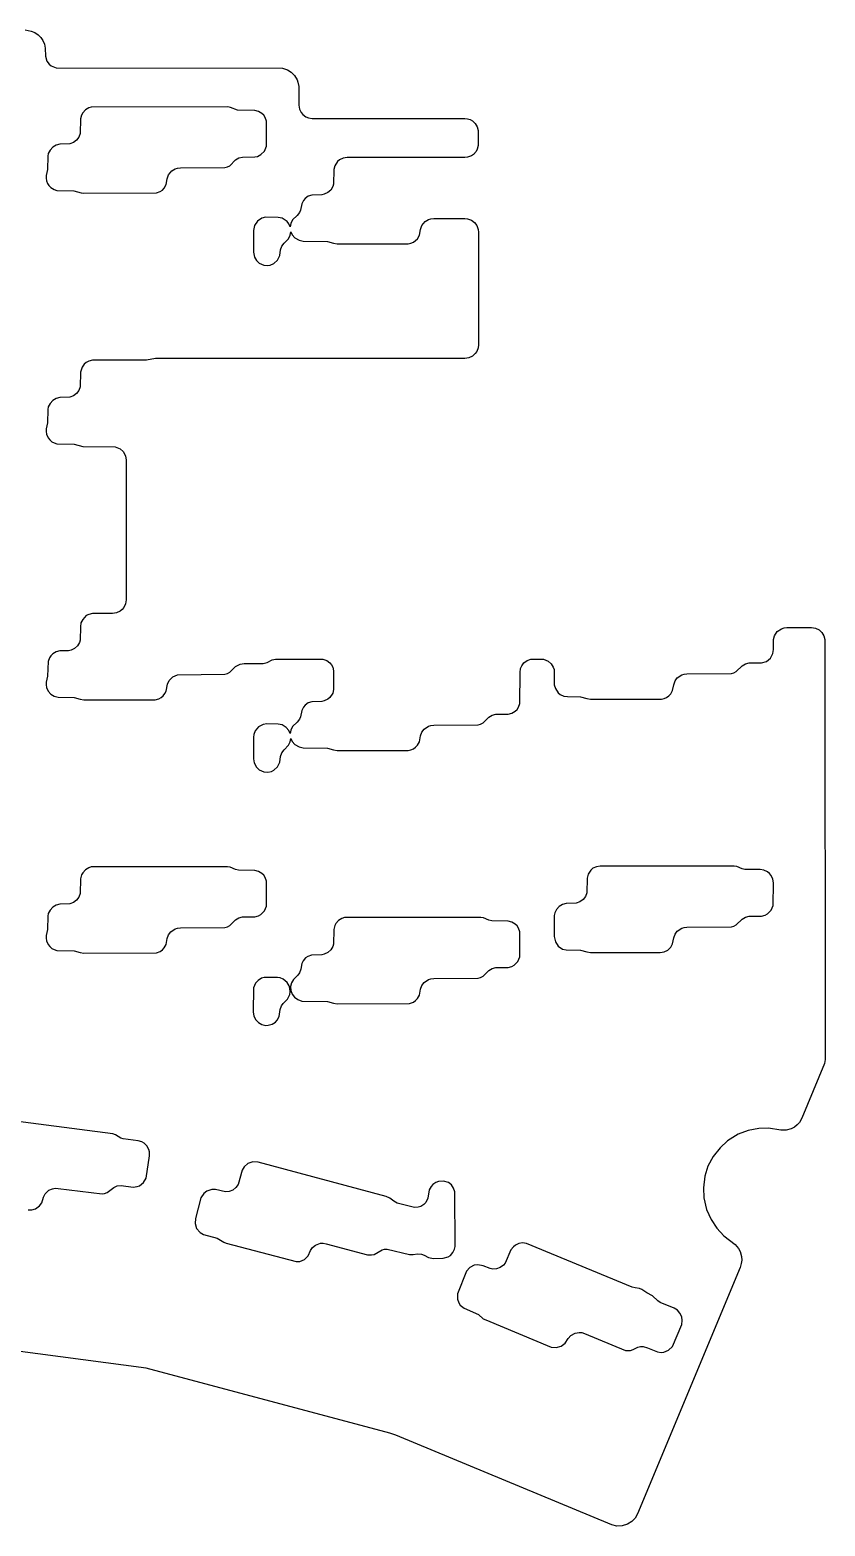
# Model space of a CAD drawing. Header units: millimetres. Extents: x 56 to 192, y -131 to -19.
# Drawn here: x 131.8 to 191.6, y -131.1 to -18.6 of the extents above; entities that cross this region are included whole.
import ezdxf

# ---------------------------------------------------------------- set-up
doc = ezdxf.new("R2010")
doc.units = ezdxf.units.MM

msp = doc.modelspace()

# ---------------------------------------------------------------- linework, layer by layer
for p, q in [((131.41, -18.55), (131.87, -18.64)), ((131.87, -18.64), (132.14, -18.75)), ((132.14, -18.75), (132.38, -18.91)), ((132.38, -18.91), (132.59, -19.11)), ((132.59, -19.11), (132.75, -19.35)), ((132.75, -19.35), (132.86, -19.62)), ((132.86, -19.62), (132.92, -19.93)), ((132.92, -19.93), (132.93, -20.53)), ((132.93, -20.53), (133.04, -20.9)), ((133.04, -20.9), (133.22, -21.13)), ((133.22, -21.13), (133.37, -21.26)), ((133.37, -21.26), (133.73, -21.41)), ((133.73, -21.41), (150.77, -21.44)), ((150.77, -21.44), (151.14, -21.56)), ((151.14, -21.56), (151.42, -21.73)), ((151.42, -21.73), (151.66, -21.97)), ((151.66, -21.97), (151.86, -22.31)), ((151.86, -22.31), (151.93, -22.48)), ((151.93, -22.48), (151.99, -22.81)), ((151.99, -22.81), (152, -24.22)), ((135.94, -24.56), (135.74, -24.78)), ((136.19, -24.41), (135.94, -24.56)), ((136.37, -24.35), (136.19, -24.41)), ((146.65, -24.34), (136.37, -24.35)), ((146.85, -24.38), (146.65, -24.34)), ((147.37, -24.58), (146.85, -24.38)), ((148.69, -24.61), (147.37, -24.58)), ((148.97, -24.68), (148.69, -24.61)), ((149.22, -24.83), (148.97, -24.68)), ((152, -24.22), (152.04, -24.51)), ((152.04, -24.51), (152.16, -24.77)), ((135.57, -25.23), (135.55, -26.34)), ((135.65, -24.95), (135.57, -25.23)), ((135.74, -24.78), (135.65, -24.95)), ((149.36, -24.97), (149.22, -24.83)), ((149.47, -25.13), (149.36, -24.97)), ((149.57, -25.41), (149.47, -25.13)), ((149.57, -27.3), (149.57, -25.41)), ((152.16, -24.77), (152.29, -24.92)), ((152.29, -24.92), (152.52, -25.1)), ((152.52, -25.1), (152.71, -25.17)), ((152.71, -25.17), (153, -25.22)), ((153, -25.22), (164.48, -25.22)), ((164.48, -25.22), (164.69, -25.24)), ((164.69, -25.24), (164.88, -25.29)), ((164.88, -25.29), (165.05, -25.39)), ((165.05, -25.39), (165.27, -25.58)), ((165.27, -25.58), (165.42, -25.84)), ((165.42, -25.84), (165.49, -26.12)), ((135.28, -26.85), (135.04, -27.02)), ((135.45, -26.61), (135.28, -26.85)), ((135.55, -26.34), (135.45, -26.61)), ((165.49, -26.12), (165.49, -27.24)), ((133.11, -28.04), (133.1, -29.06)), ((133.15, -27.85), (133.11, -28.04)), ((133.28, -27.59), (133.15, -27.85)), ((133.48, -27.37), (133.28, -27.59)), ((133.73, -27.22), (133.48, -27.37)), ((134.01, -27.15), (133.73, -27.22)), ((134.76, -27.12), (134.01, -27.15)), ((135.04, -27.02), (134.76, -27.12)), ((147.48, -28.17), (147.76, -28.11)), ((147.76, -28.11), (148.69, -28.1)), ((148.69, -28.1), (148.88, -28.06)), ((148.88, -28.06), (149.14, -27.93)), ((149.14, -27.93), (149.42, -27.66)), ((149.42, -27.66), (149.57, -27.3)), ((164.69, -28.12), (164.48, -28.14)), ((164.97, -28.02), (164.69, -28.12)), ((165.13, -27.91), (164.97, -28.02)), ((165.33, -27.7), (165.13, -27.91)), ((165.42, -27.52), (165.33, -27.7)), ((165.49, -27.24), (165.42, -27.52)), ((133.1, -29.06), (133, -29.51)), ((142.19, -29.46), (142.44, -29.16)), ((142.44, -29.16), (142.69, -29.01)), ((142.69, -29.01), (142.88, -28.95)), ((142.88, -28.95), (143.09, -28.93)), ((143.09, -28.93), (146.43, -28.91)), ((146.43, -28.91), (146.62, -28.85)), ((146.62, -28.85), (146.8, -28.76)), ((146.8, -28.76), (147.24, -28.32)), ((147.24, -28.32), (147.48, -28.17)), ((154.62, -29.04), (154.6, -30.15)), ((154.7, -28.76), (154.62, -29.04)), ((154.91, -28.44), (154.7, -28.76)), ((155.06, -28.31), (154.91, -28.44)), ((155.33, -28.19), (155.06, -28.31)), ((155.62, -28.14), (155.33, -28.19)), ((164.48, -28.14), (155.62, -28.14)), ((133, -29.51), (132.99, -29.71)), ((132.99, -29.71), (133.02, -29.91)), ((133.02, -29.91), (133.1, -30.09)), ((133.1, -30.09), (133.2, -30.26)), ((133.2, -30.26), (133.34, -30.41)), ((141.87, -30.44), (142.01, -30.18)), ((142.01, -30.18), (142.09, -29.74)), ((142.09, -29.74), (142.19, -29.46)), ((154.54, -30.33), (154.39, -30.59)), ((154.6, -30.15), (154.54, -30.33)), ((133.34, -30.41), (133.6, -30.56)), ((133.6, -30.56), (133.79, -30.62)), ((133.79, -30.62), (135.08, -30.65)), ((135.08, -30.65), (135.63, -30.81)), ((135.63, -30.81), (135.83, -30.83)), ((135.83, -30.83), (141.28, -30.81)), ((141.28, -30.81), (141.56, -30.71)), ((141.56, -30.71), (141.73, -30.59)), ((141.73, -30.59), (141.87, -30.44)), ((152.34, -31.37), (152.21, -31.62)), ((152.46, -31.23), (152.34, -31.37)), ((152.7, -31.06), (152.46, -31.23)), ((152.96, -30.97), (152.7, -31.06)), ((153.72, -30.95), (152.96, -30.97)), ((153.91, -30.91), (153.72, -30.95)), ((154.17, -30.78), (153.91, -30.91)), ((154.39, -30.59), (154.17, -30.78)), ((151.88, -32.52), (151.53, -32.84)), ((152.04, -32.28), (151.88, -32.52)), ((152.12, -32.1), (152.04, -32.28)), ((152.21, -31.62), (152.12, -32.1)), ((148.67, -33.26), (148.59, -33.64)), ((148.59, -33.64), (148.59, -35.27)), ((148.88, -32.93), (148.67, -33.26)), ((149.21, -32.72), (148.88, -32.93)), ((149.49, -32.64), (149.21, -32.72)), ((150.44, -32.65), (149.49, -32.64)), ((150.74, -32.72), (150.44, -32.65)), ((150.97, -32.85), (150.74, -32.72)), ((151.12, -32.97), (150.97, -32.85)), ((151.25, -33.13), (151.12, -32.97)), ((151.35, -33.36), (151.25, -33.13)), ((151.4, -33.11), (151.35, -33.36)), ((151.35, -33.99), (151.4, -33.73)), ((151.53, -32.84), (151.4, -33.11)), ((151.4, -33.73), (151.5, -33.96)), ((161.06, -33.99), (161.14, -33.55)), ((161.14, -33.55), (161.24, -33.27)), ((161.24, -33.27), (161.49, -32.97)), ((161.49, -32.97), (161.74, -32.82)), ((161.74, -32.82), (161.93, -32.76)), ((161.93, -32.76), (162.14, -32.74)), ((162.14, -32.74), (164.48, -32.74)), ((164.48, -32.74), (164.69, -32.76)), ((164.69, -32.76), (164.97, -32.86)), ((164.97, -32.86), (165.21, -33.04)), ((165.21, -33.04), (165.38, -33.27)), ((165.38, -33.27), (165.48, -33.55)), ((165.48, -33.55), (165.5, -33.77)), ((150.61, -35.08), (150.71, -34.81)), ((150.71, -34.81), (150.88, -34.58)), ((150.88, -34.58), (151.22, -34.25)), ((151.22, -34.25), (151.35, -33.99)), ((151.5, -33.96), (151.7, -34.19)), ((151.7, -34.19), (152.01, -34.37)), ((152.01, -34.37), (152.31, -34.45)), ((152.31, -34.45), (154.14, -34.46)), ((154.14, -34.46), (154.6, -34.6)), ((154.6, -34.6), (154.88, -34.64)), ((154.88, -34.64), (160.23, -34.64)), ((160.23, -34.64), (160.42, -34.6)), ((160.42, -34.6), (160.61, -34.52)), ((160.61, -34.52), (160.78, -34.4)), ((160.78, -34.4), (160.92, -34.25)), ((160.92, -34.25), (161.06, -33.99)), ((165.5, -33.77), (165.5, -42.23)), ((148.59, -35.27), (148.66, -35.65)), ((148.66, -35.65), (148.81, -35.9)), ((148.81, -35.9), (149.02, -36.1)), ((150.12, -36.12), (150.4, -35.86)), ((150.4, -35.86), (150.56, -35.51)), ((150.56, -35.51), (150.61, -35.08)), ((149.02, -36.1), (149.37, -36.25)), ((149.37, -36.25), (149.66, -36.27)), ((149.66, -36.27), (149.85, -36.24)), ((149.85, -36.24), (150.12, -36.12)), ((165.38, -42.73), (165.27, -42.89)), ((165.48, -42.45), (165.38, -42.73)), ((165.5, -42.23), (165.48, -42.45)), ((135.86, -43.68), (135.69, -43.91)), ((136.01, -43.55), (135.86, -43.68)), ((136.19, -43.46), (136.01, -43.55)), ((136.47, -43.39), (136.19, -43.46)), ((140.54, -43.38), (136.47, -43.39)), ((141.21, -43.27), (140.54, -43.38)), ((141.51, -43.26), (141.21, -43.27)), ((164.48, -43.26), (141.51, -43.26)), ((164.79, -43.21), (164.48, -43.26)), ((165.05, -43.09), (164.79, -43.21)), ((165.27, -42.89), (165.05, -43.09)), ((135.57, -44.28), (135.55, -45.39)), ((135.69, -43.91), (135.57, -44.28)), ((135.04, -46.07), (134.76, -46.17)), ((135.28, -45.9), (135.04, -46.07)), ((135.45, -45.66), (135.28, -45.9)), ((135.55, -45.39), (135.45, -45.66)), ((133.11, -47.09), (133.1, -48.11)), ((133.15, -46.9), (133.11, -47.09)), ((133.28, -46.64), (133.15, -46.9)), ((133.48, -46.42), (133.28, -46.64)), ((133.73, -46.27), (133.48, -46.42)), ((134.01, -46.2), (133.73, -46.27)), ((134.76, -46.17), (134.01, -46.2)), ((133.1, -48.11), (133, -48.56)), ((133, -48.56), (132.99, -48.76)), ((132.99, -48.76), (133.02, -48.95)), ((133.02, -48.95), (133.14, -49.23)), ((133.14, -49.23), (133.27, -49.39)), ((133.27, -49.39), (133.42, -49.52)), ((133.42, -49.52), (133.6, -49.61)), ((133.6, -49.61), (133.79, -49.67)), ((133.79, -49.67), (135.09, -49.7)), ((135.09, -49.7), (135.74, -49.88)), ((135.74, -49.88), (138.19, -49.9)), ((138.19, -49.9), (138.55, -50.05)), ((138.55, -50.05), (138.77, -50.25)), ((138.77, -50.25), (138.96, -50.59)), ((138.96, -50.59), (139, -50.91)), ((139, -50.91), (139, -61.41)), ((138.96, -61.72), (138.83, -61.99)), ((139, -61.41), (138.96, -61.72)), ((135.74, -62.88), (135.61, -63.14)), ((136.01, -62.6), (135.74, -62.88)), ((136.19, -62.51), (136.01, -62.6)), ((136.47, -62.44), (136.19, -62.51)), ((137.98, -62.43), (136.47, -62.44)), ((138.29, -62.39), (137.98, -62.43)), ((138.55, -62.26), (138.29, -62.39)), ((138.71, -62.14), (138.55, -62.26)), ((138.83, -61.99), (138.71, -62.14)), ((135.57, -63.43), (135.55, -64.44)), ((135.61, -63.14), (135.57, -63.43)), ((187.69, -64.4), (187.76, -64.12)), ((187.76, -64.12), (187.98, -63.79)), ((187.98, -63.79), (188.3, -63.58)), ((188.3, -63.58), (188.49, -63.52)), ((188.49, -63.52), (188.71, -63.5)), ((188.71, -63.5), (190.55, -63.5)), ((190.55, -63.5), (190.86, -63.54)), ((190.86, -63.54), (191.13, -63.67)), ((191.13, -63.67), (191.34, -63.87)), ((191.34, -63.87), (191.49, -64.12)), ((191.49, -64.12), (191.56, -64.4)), ((134.01, -65.25), (133.73, -65.32)), ((134.67, -65.24), (134.01, -65.25)), ((134.86, -65.2), (134.67, -65.24)), ((135.12, -65.07), (134.86, -65.2)), ((135.34, -64.88), (135.12, -65.07)), ((135.49, -64.62), (135.34, -64.88)), ((135.55, -64.44), (135.49, -64.62)), ((187.64, -65.44), (187.69, -65.15)), ((187.69, -65.15), (187.69, -64.4)), ((191.56, -64.4), (191.58, -95.98)), ((133.13, -66.05), (133.1, -67.16)), ((133.23, -65.77), (133.13, -66.05)), ((133.34, -65.61), (133.23, -65.77)), ((133.48, -65.47), (133.34, -65.61)), ((133.73, -65.32), (133.48, -65.47)), ((147.24, -66.42), (147.57, -66.24)), ((147.57, -66.24), (147.88, -66.2)), ((147.88, -66.2), (149.32, -66.2)), ((149.32, -66.2), (149.61, -66.12)), ((149.61, -66.12), (149.98, -65.92)), ((149.98, -65.92), (150.25, -65.86)), ((150.25, -65.86), (153.6, -65.86)), ((153.6, -65.86), (153.81, -65.88)), ((153.81, -65.88), (154.09, -65.97)), ((154.09, -65.97), (154.33, -66.15)), ((154.33, -66.15), (154.45, -66.3)), ((154.45, -66.3), (154.54, -66.47)), ((168.76, -66.38), (168.93, -66.15)), ((168.93, -66.15), (169.17, -65.97)), ((169.17, -65.97), (169.44, -65.88)), ((169.44, -65.88), (169.66, -65.86)), ((169.66, -65.86), (170.4, -65.88)), ((170.4, -65.88), (170.76, -66.02)), ((170.76, -66.02), (170.98, -66.22)), ((170.98, -66.22), (171.13, -66.47)), ((184.9, -66.81), (185.34, -66.37)), ((185.34, -66.37), (185.58, -66.23)), ((185.58, -66.23), (185.86, -66.16)), ((185.86, -66.16), (186.79, -66.15)), ((186.79, -66.15), (187.16, -66.04)), ((187.16, -66.04), (187.46, -65.79)), ((187.46, -65.79), (187.64, -65.44)), ((133.1, -67.16), (133, -67.61)), ((142.11, -67.74), (142.24, -67.48)), ((142.24, -67.48), (142.52, -67.2)), ((142.52, -67.2), (142.88, -67.05)), ((142.88, -67.05), (146.43, -67.01)), ((146.43, -67.01), (146.62, -66.95)), ((146.62, -66.95), (146.8, -66.86)), ((146.8, -66.86), (147.24, -66.42)), ((154.54, -66.47), (154.61, -66.76)), ((154.61, -66.76), (154.61, -68.15)), ((168.62, -69.21), (168.64, -66.88)), ((168.64, -66.88), (168.68, -66.57)), ((168.68, -66.57), (168.76, -66.38)), ((171.13, -66.47), (171.19, -66.66)), ((171.19, -66.66), (171.21, -67.79)), ((180.29, -67.51), (180.46, -67.28)), ((180.46, -67.28), (180.79, -67.06)), ((180.79, -67.06), (180.98, -67)), ((180.98, -67), (181.19, -66.98)), ((181.19, -66.98), (184.53, -66.96)), ((184.53, -66.96), (184.72, -66.9)), ((184.72, -66.9), (184.9, -66.81)), ((133, -67.61), (132.99, -67.81)), ((132.99, -67.81), (133.02, -68)), ((133.02, -68), (133.14, -68.28)), ((133.14, -68.28), (133.34, -68.51)), ((133.34, -68.51), (133.6, -68.66)), ((141.65, -68.75), (141.8, -68.62)), ((141.8, -68.62), (141.92, -68.46)), ((141.92, -68.46), (142.01, -68.28)), ((142.01, -68.28), (142.11, -67.74)), ((154.54, -68.43), (154.33, -68.76)), ((154.61, -68.15), (154.54, -68.43)), ((171.21, -67.79), (171.29, -68.08)), ((171.29, -68.08), (171.5, -68.4)), ((171.5, -68.4), (171.65, -68.52)), ((171.65, -68.52), (171.92, -68.65)), ((179.83, -68.64), (179.97, -68.49)), ((179.97, -68.49), (180.11, -68.23)), ((180.11, -68.23), (180.19, -67.79)), ((180.19, -67.79), (180.29, -67.51)), ((133.6, -68.66), (133.89, -68.74)), ((133.89, -68.74), (135.09, -68.75)), ((135.09, -68.75), (135.55, -68.89)), ((135.55, -68.89), (135.83, -68.93)), ((135.83, -68.93), (141.18, -68.93)), ((141.18, -68.93), (141.47, -68.85)), ((141.47, -68.85), (141.65, -68.75)), ((152.21, -69.72), (152.12, -70.2)), ((152.34, -69.47), (152.21, -69.72)), ((152.46, -69.33), (152.34, -69.47)), ((152.7, -69.16), (152.46, -69.33)), ((152.96, -69.07), (152.7, -69.16)), ((153.72, -69.05), (152.96, -69.07)), ((153.91, -69.01), (153.72, -69.05)), ((154.17, -68.88), (153.91, -69.01)), ((154.33, -68.76), (154.17, -68.88)), ((168.27, -69.79), (168.41, -69.65)), ((168.41, -69.65), (168.52, -69.48)), ((168.52, -69.48), (168.62, -69.21)), ((171.92, -68.65), (172.21, -68.69)), ((172.21, -68.69), (173.19, -68.7)), ((173.19, -68.7), (173.65, -68.84)), ((173.65, -68.84), (173.93, -68.88)), ((173.93, -68.88), (179.28, -68.88)), ((179.28, -68.88), (179.47, -68.84)), ((179.47, -68.84), (179.66, -68.76)), ((179.66, -68.76), (179.83, -68.64)), ((149.3, -70.78), (148.96, -70.97)), ((149.59, -70.74), (149.3, -70.78)), ((150.44, -70.75), (149.59, -70.74)), ((150.74, -70.82), (150.44, -70.75)), ((151.05, -71.01), (150.74, -70.82)), ((151.88, -70.62), (151.53, -70.94)), ((152.04, -70.38), (151.88, -70.62)), ((152.12, -70.2), (152.04, -70.38)), ((161.74, -70.92), (161.93, -70.86)), ((161.93, -70.86), (162.14, -70.84)), ((162.14, -70.84), (165.48, -70.82)), ((165.48, -70.82), (165.67, -70.76)), ((165.67, -70.76), (165.85, -70.67)), ((165.85, -70.67), (166.29, -70.23)), ((166.29, -70.23), (166.53, -70.08)), ((166.53, -70.08), (166.81, -70.02)), ((166.81, -70.02), (167.74, -70.01)), ((167.74, -70.01), (168.02, -69.94)), ((168.02, -69.94), (168.27, -69.79)), ((148.61, -71.54), (148.59, -71.74)), ((148.59, -71.74), (148.59, -73.37)), ((148.71, -71.27), (148.61, -71.54)), ((148.96, -70.97), (148.71, -71.27)), ((151.25, -71.23), (151.05, -71.01)), ((151.35, -71.46), (151.25, -71.23)), ((151.4, -71.21), (151.35, -71.46)), ((151.35, -72.09), (151.4, -71.83)), ((151.53, -70.94), (151.4, -71.21)), ((151.4, -71.83), (151.5, -72.06)), ((161.06, -72.09), (161.14, -71.65)), ((161.14, -71.65), (161.24, -71.37)), ((161.24, -71.37), (161.41, -71.14)), ((161.41, -71.14), (161.74, -70.92)), ((150.61, -73.18), (150.71, -72.91)), ((150.71, -72.91), (150.88, -72.68)), ((150.88, -72.68), (151.22, -72.35)), ((151.22, -72.35), (151.35, -72.09)), ((151.5, -72.06), (151.7, -72.29)), ((151.7, -72.29), (152.01, -72.47)), ((152.01, -72.47), (152.31, -72.55)), ((152.31, -72.55), (154.14, -72.56)), ((154.14, -72.56), (154.6, -72.7)), ((154.6, -72.7), (154.88, -72.74)), ((154.88, -72.74), (160.23, -72.74)), ((160.23, -72.74), (160.42, -72.7)), ((160.42, -72.7), (160.61, -72.62)), ((160.61, -72.62), (160.78, -72.5)), ((160.78, -72.5), (160.92, -72.35)), ((160.92, -72.35), (161.06, -72.09)), ((148.59, -73.37), (148.63, -73.66)), ((148.63, -73.66), (148.81, -74)), ((148.81, -74), (149.02, -74.2)), ((149.02, -74.2), (149.37, -74.35)), ((149.95, -74.31), (150.12, -74.22)), ((150.12, -74.22), (150.4, -73.96)), ((150.4, -73.96), (150.56, -73.61)), ((150.56, -73.61), (150.61, -73.18)), ((149.37, -74.35), (149.66, -74.37)), ((149.66, -74.37), (149.95, -74.31)), ((135.65, -82.1), (135.57, -82.38)), ((135.74, -81.93), (135.65, -82.1)), ((135.94, -81.71), (135.74, -81.93)), ((136.19, -81.56), (135.94, -81.71)), ((136.37, -81.5), (136.19, -81.56)), ((146.64, -81.49), (136.37, -81.5)), ((146.83, -81.52), (146.64, -81.49)), ((147.24, -81.7), (146.83, -81.52)), ((147.45, -81.75), (147.24, -81.7)), ((148.69, -81.76), (147.45, -81.75)), ((148.97, -81.83), (148.69, -81.76)), ((149.22, -81.98), (148.97, -81.83)), ((149.36, -82.12), (149.22, -81.98)), ((149.47, -82.28), (149.36, -82.12)), ((173.75, -82.05), (173.67, -82.34)), ((173.96, -81.73), (173.75, -82.05)), ((174.11, -81.6), (173.96, -81.73)), ((174.38, -81.48), (174.11, -81.6)), ((174.67, -81.43), (174.38, -81.48)), ((184.74, -81.44), (174.67, -81.43)), ((184.93, -81.47), (184.74, -81.44)), ((185.34, -81.65), (184.93, -81.47)), ((185.55, -81.7), (185.34, -81.65)), ((186.69, -81.7), (185.55, -81.7)), ((186.98, -81.75), (186.69, -81.7)), ((187.24, -81.87), (186.98, -81.75)), ((187.39, -82), (187.24, -81.87)), ((187.52, -82.15), (187.39, -82)), ((135.57, -82.38), (135.55, -83.49)), ((149.57, -82.56), (149.47, -82.28)), ((149.57, -84.45), (149.57, -82.56)), ((173.67, -82.34), (173.65, -83.44)), ((187.64, -82.41), (187.52, -82.15)), ((187.69, -82.7), (187.64, -82.41)), ((187.67, -84.4), (187.69, -82.7)), ((133.73, -84.37), (133.48, -84.52)), ((134.01, -84.3), (133.73, -84.37)), ((134.76, -84.27), (134.01, -84.3)), ((135.04, -84.17), (134.76, -84.27)), ((135.28, -84), (135.04, -84.17)), ((135.45, -83.76), (135.28, -84)), ((135.55, -83.49), (135.45, -83.76)), ((171.83, -84.32), (171.58, -84.47)), ((172.11, -84.25), (171.83, -84.32)), ((172.86, -84.22), (172.11, -84.25)), ((173.14, -84.12), (172.86, -84.22)), ((173.38, -83.95), (173.14, -84.12)), ((173.55, -83.71), (173.38, -83.95)), ((173.65, -83.44), (173.55, -83.71)), ((133.11, -85.19), (133.1, -86.21)), ((133.15, -85), (133.11, -85.19)), ((133.28, -84.74), (133.15, -85)), ((133.48, -84.52), (133.28, -84.74)), ((146.8, -85.91), (147.24, -85.47)), ((147.24, -85.47), (147.48, -85.32)), ((147.48, -85.32), (147.76, -85.26)), ((147.76, -85.26), (148.69, -85.25)), ((148.69, -85.25), (148.97, -85.18)), ((148.97, -85.18), (149.14, -85.08)), ((149.14, -85.08), (149.42, -84.81)), ((149.42, -84.81), (149.57, -84.45)), ((155.24, -85.37), (154.99, -85.52)), ((155.42, -85.31), (155.24, -85.37)), ((165.69, -85.3), (155.42, -85.31)), ((165.88, -85.33), (165.69, -85.3)), ((166.29, -85.51), (165.88, -85.33)), ((171.25, -84.95), (171.21, -85.15)), ((171.21, -85.15), (171.21, -86.74)), ((171.38, -84.69), (171.25, -84.95)), ((171.58, -84.47), (171.38, -84.69)), ((184.9, -85.86), (185.34, -85.42)), ((185.34, -85.42), (185.58, -85.28)), ((185.58, -85.28), (185.86, -85.21)), ((185.86, -85.21), (186.79, -85.2)), ((186.79, -85.2), (187.07, -85.13)), ((187.07, -85.13), (187.24, -85.03)), ((187.24, -85.03), (187.52, -84.76)), ((187.52, -84.76), (187.67, -84.4)), ((133.1, -86.21), (133, -86.66)), ((142.09, -86.89), (142.19, -86.61)), ((142.19, -86.61), (142.36, -86.38)), ((142.36, -86.38), (142.69, -86.16)), ((142.69, -86.16), (142.88, -86.1)), ((142.88, -86.1), (143.09, -86.08)), ((143.09, -86.08), (146.43, -86.06)), ((146.43, -86.06), (146.62, -86)), ((146.62, -86), (146.8, -85.91)), ((154.62, -86.19), (154.6, -87.3)), ((154.7, -85.91), (154.62, -86.19)), ((154.79, -85.74), (154.7, -85.91)), ((154.99, -85.52), (154.79, -85.74)), ((166.5, -85.56), (166.29, -85.51)), ((167.74, -85.57), (166.5, -85.56)), ((168.02, -85.64), (167.74, -85.57)), ((168.27, -85.79), (168.02, -85.64)), ((168.41, -85.93), (168.27, -85.79)), ((168.52, -86.09), (168.41, -85.93)), ((168.62, -86.37), (168.52, -86.09)), ((168.62, -88.26), (168.62, -86.37)), ((180.19, -86.84), (180.29, -86.56)), ((180.29, -86.56), (180.46, -86.33)), ((180.46, -86.33), (180.79, -86.11)), ((180.79, -86.11), (180.98, -86.05)), ((180.98, -86.05), (181.19, -86.03)), ((181.19, -86.03), (184.53, -86.01)), ((184.53, -86.01), (184.72, -85.95)), ((184.72, -85.95), (184.9, -85.86)), ((133, -86.66), (132.99, -86.86)), ((132.99, -86.86), (133.02, -87.05)), ((133.02, -87.05), (133.14, -87.33)), ((133.14, -87.33), (133.27, -87.49)), ((133.27, -87.49), (133.42, -87.62)), ((133.42, -87.62), (133.6, -87.71)), ((133.6, -87.71), (133.79, -87.77)), ((141.56, -87.86), (141.73, -87.74)), ((141.73, -87.74), (141.87, -87.59)), ((141.87, -87.59), (142.01, -87.33)), ((142.01, -87.33), (142.09, -86.89)), ((154.39, -87.74), (154.17, -87.93)), ((154.54, -87.48), (154.39, -87.74)), ((154.6, -87.3), (154.54, -87.48)), ((171.21, -86.74), (171.29, -87.13)), ((171.29, -87.13), (171.5, -87.45)), ((171.5, -87.45), (171.83, -87.67)), ((171.83, -87.67), (172.11, -87.74)), ((172.11, -87.74), (173.19, -87.75)), ((173.19, -87.75), (173.65, -87.89)), ((179.47, -87.89), (179.75, -87.75)), ((179.75, -87.75), (179.97, -87.54)), ((179.97, -87.54), (180.11, -87.28)), ((180.11, -87.28), (180.19, -86.84)), ((133.79, -87.77), (135.09, -87.8)), ((135.09, -87.8), (135.55, -87.94)), ((135.55, -87.94), (135.83, -87.98)), ((135.83, -87.98), (141.28, -87.96)), ((141.28, -87.96), (141.56, -87.86)), ((152.22, -88.76), (152.14, -89.19)), ((152.31, -88.57), (152.22, -88.76)), ((152.5, -88.34), (152.31, -88.57)), ((152.67, -88.23), (152.5, -88.34)), ((152.95, -88.12), (152.67, -88.23)), ((153.72, -88.1), (152.95, -88.12)), ((153.91, -88.06), (153.72, -88.1)), ((154.17, -87.93), (153.91, -88.06)), ((168.19, -88.89), (168.47, -88.62)), ((168.47, -88.62), (168.62, -88.26)), ((173.65, -87.89), (173.93, -87.93)), ((173.93, -87.93), (179.17, -87.93)), ((179.17, -87.93), (179.47, -87.89)), ((149.19, -89.87), (148.94, -90.03)), ((149.38, -89.82), (149.19, -89.87)), ((150.4, -89.8), (149.38, -89.82)), ((150.59, -89.84), (150.4, -89.8)), ((150.82, -89.94), (150.59, -89.84)), ((151.12, -90.18), (150.82, -89.94)), ((151.59, -89.96), (151.44, -90.22)), ((151.92, -89.64), (151.59, -89.96)), ((152.04, -89.47), (151.92, -89.64)), ((152.14, -89.19), (152.04, -89.47)), ((161.41, -90.19), (161.74, -89.97)), ((161.74, -89.97), (161.93, -89.91)), ((161.93, -89.91), (162.14, -89.89)), ((162.14, -89.89), (165.48, -89.87)), ((165.48, -89.87), (165.67, -89.81)), ((165.67, -89.81), (165.85, -89.72)), ((165.85, -89.72), (166.29, -89.28)), ((166.29, -89.28), (166.53, -89.13)), ((166.53, -89.13), (166.81, -89.07)), ((166.81, -89.07), (167.74, -89.06)), ((167.74, -89.06), (168.02, -88.99)), ((168.02, -88.99), (168.19, -88.89)), ((148.59, -90.6), (148.57, -92.41)), ((148.74, -90.24), (148.59, -90.6)), ((148.94, -90.03), (148.74, -90.24)), ((151.28, -90.43), (151.12, -90.18)), ((151.15, -91.44), (151.32, -91.09)), ((151.33, -90.61), (151.28, -90.43)), ((151.32, -91.09), (151.35, -90.9)), ((151.35, -90.9), (151.33, -90.61)), ((151.44, -90.22), (151.38, -90.5)), ((151.38, -90.5), (151.4, -90.79)), ((151.4, -90.79), (151.5, -91.06)), ((151.5, -91.06), (151.67, -91.29)), ((161.06, -91.14), (161.14, -90.7)), ((161.14, -90.7), (161.24, -90.42)), ((161.24, -90.42), (161.41, -90.19)), ((150.51, -92.75), (150.59, -92.21)), ((150.59, -92.21), (150.7, -91.93)), ((150.7, -91.93), (150.81, -91.76)), ((150.81, -91.76), (151.15, -91.44)), ((151.67, -91.29), (151.91, -91.46)), ((151.91, -91.46), (152.23, -91.58)), ((152.23, -91.58), (154.14, -91.61)), ((154.14, -91.61), (154.6, -91.75)), ((154.6, -91.75), (154.88, -91.79)), ((154.88, -91.79), (160.33, -91.77)), ((160.33, -91.77), (160.61, -91.67)), ((160.61, -91.67), (160.78, -91.55)), ((160.78, -91.55), (160.92, -91.4)), ((160.92, -91.4), (161.06, -91.14)), ((148.57, -92.41), (148.62, -92.7)), ((148.62, -92.7), (148.74, -92.97)), ((148.74, -92.97), (148.95, -93.19)), ((148.95, -93.19), (149.21, -93.34)), ((149.21, -93.34), (149.5, -93.41)), ((149.7, -93.4), (149.98, -93.32)), ((149.98, -93.32), (150.23, -93.16)), ((150.23, -93.16), (150.37, -93.01)), ((150.37, -93.01), (150.51, -92.75)), ((149.5, -93.41), (149.7, -93.4)), ((191.54, -96.27), (189.84, -100.39)), ((191.58, -95.98), (191.54, -96.27)), ((138.01, -101.58), (128.02, -100.26)), ((186.6, -101.17), (185.78, -101.32)), ((187.31, -101.15), (186.6, -101.17)), ((188.26, -101.28), (187.31, -101.15)), ((189.03, -101.18), (188.65, -101.28)), ((189.27, -101.06), (189.03, -101.18)), ((189.47, -100.9), (189.27, -101.06)), ((189.65, -100.71), (189.47, -100.9)), ((189.84, -100.39), (189.65, -100.71)), ((138.2, -101.65), (138.01, -101.58)), ((138.61, -101.89), (138.2, -101.65)), ((138.78, -101.94), (138.61, -101.89)), ((139.9, -102.1), (138.78, -101.94)), ((140.18, -102.18), (139.9, -102.1)), ((140.35, -102.28), (140.18, -102.18)), ((140.56, -102.48), (140.35, -102.28)), ((184.24, -102.1), (183.68, -102.61)), ((185.05, -101.6), (184.24, -102.1)), ((185.78, -101.32), (185.05, -101.6)), ((188.65, -101.28), (188.26, -101.28)), ((140.52, -104.9), (140.76, -103.22)), ((140.7, -102.74), (140.56, -102.48)), ((140.75, -102.93), (140.7, -102.74)), ((140.76, -103.22), (140.75, -102.93)), ((183.16, -103.27), (182.77, -104)), ((183.68, -102.61), (183.16, -103.27)), ((147.74, -104.31), (147.43, -105.37)), ((147.88, -104.06), (147.74, -104.31)), ((148.17, -103.8), (147.88, -104.06)), ((148.54, -103.67), (148.17, -103.8)), ((148.93, -103.7), (148.54, -103.67)), ((158.57, -106.28), (148.93, -103.7)), ((182.77, -104), (182.53, -104.75)), ((133.2, -105.81), (133.47, -105.7)), ((133.47, -105.7), (133.67, -105.66)), ((133.67, -105.66), (133.89, -105.67)), ((133.89, -105.67), (137.2, -106.09)), ((137.58, -105.98), (138.07, -105.6)), ((138.07, -105.6), (138.34, -105.49)), ((138.34, -105.49), (138.62, -105.46)), ((138.62, -105.46), (139.54, -105.57)), ((139.54, -105.57), (139.83, -105.54)), ((139.83, -105.54), (140.01, -105.47)), ((140.01, -105.47), (140.32, -105.23)), ((140.32, -105.23), (140.52, -104.9)), ((145.44, -105.75), (145.07, -105.88)), ((145.73, -105.76), (145.44, -105.75)), ((146.47, -105.93), (145.73, -105.76)), ((147.26, -105.61), (147.03, -105.8)), ((147.43, -105.37), (147.26, -105.61)), ((161.95, -105.53), (161.81, -105.78)), ((162.07, -105.38), (161.95, -105.53)), ((162.31, -105.22), (162.07, -105.38)), ((162.49, -105.15), (162.31, -105.22)), ((162.88, -105.12), (162.49, -105.15)), ((163.24, -105.24), (162.88, -105.12)), ((163.47, -105.41), (163.24, -105.24)), ((163.64, -105.65), (163.47, -105.41)), ((163.74, -105.92), (163.64, -105.65)), ((182.53, -104.75), (182.43, -105.62)), ((182.43, -105.62), (182.46, -106.38)), ((132.5, -106.98), (132.66, -106.75)), ((132.66, -106.75), (132.79, -106.34)), ((132.79, -106.34), (132.92, -106.08)), ((132.92, -106.08), (133.2, -105.81)), ((137.2, -106.09), (137.39, -106.05)), ((137.39, -106.05), (137.58, -105.98)), ((144.63, -106.39), (144.21, -107.93)), ((144.84, -106.06), (144.63, -106.39)), ((145.07, -105.88), (144.84, -106.06)), ((146.76, -105.9), (146.47, -105.93)), ((147.03, -105.8), (146.76, -105.9)), ((158.85, -106.41), (158.57, -106.28)), ((159.14, -106.64), (158.85, -106.41)), ((159.38, -106.77), (159.14, -106.64)), ((160.69, -107.11), (159.38, -106.77)), ((161.4, -106.88), (161.16, -107.03)), ((161.54, -106.74), (161.4, -106.88)), ((161.71, -106.4), (161.54, -106.74)), ((161.81, -105.78), (161.71, -106.4)), ((163.75, -110.04), (163.74, -105.92)), ((182.46, -106.38), (182.67, -107.27)), ((131.64, -107.29), (131.92, -107.29)), ((131.92, -107.29), (132.19, -107.21)), ((132.19, -107.21), (132.5, -106.98)), ((144.21, -107.93), (144.19, -108.32)), ((160.97, -107.09), (160.69, -107.11)), ((161.16, -107.03), (160.97, -107.09)), ((182.67, -107.27), (183, -108.01)), ((144.19, -108.32), (144.31, -108.69)), ((144.31, -108.69), (144.57, -108.99)), ((144.57, -108.99), (144.83, -109.13)), ((144.83, -109.13), (145.85, -109.41)), ((183, -108.01), (183.43, -108.66)), ((183.43, -108.66), (183.95, -109.23)), ((145.85, -109.41), (146.35, -109.72)), ((146.35, -109.72), (146.54, -109.79)), ((146.54, -109.79), (151.79, -111.18)), ((152.86, -110.35), (153.03, -110.11)), ((153.03, -110.11), (153.26, -109.93)), ((153.26, -109.93), (153.63, -109.8)), ((153.63, -109.8), (153.83, -109.8)), ((153.83, -109.8), (154.04, -109.83)), ((154.04, -109.83), (157.17, -110.67)), ((158.26, -110.29), (158.45, -110.24)), ((158.45, -110.24), (158.65, -110.23)), ((158.65, -110.23), (160.31, -110.65)), ((163.59, -110.49), (163.71, -110.23)), ((163.71, -110.23), (163.75, -110.04)), ((168.13, -110.06), (167.95, -110.29)), ((168.28, -109.93), (168.13, -110.06)), ((168.54, -109.81), (168.28, -109.93)), ((168.83, -109.76), (168.54, -109.81)), ((169.12, -109.81), (168.83, -109.76)), ((177.06, -113.09), (169.12, -109.81)), ((183.95, -109.23), (184.81, -109.89)), ((184.81, -109.89), (185.07, -110.19)), ((185.07, -110.19), (185.19, -110.42)), ((151.79, -111.18), (152.07, -111.16)), ((152.07, -111.16), (152.42, -111.01)), ((152.42, -111.01), (152.69, -110.74)), ((152.69, -110.74), (152.86, -110.35)), ((157.17, -110.67), (157.46, -110.67)), ((157.46, -110.67), (157.65, -110.63)), ((157.65, -110.63), (158.26, -110.29)), ((160.31, -110.65), (160.6, -110.65)), ((160.6, -110.65), (160.93, -110.6)), ((160.93, -110.6), (161.23, -110.62)), ((161.23, -110.62), (161.42, -110.68)), ((161.42, -110.68), (161.74, -110.86)), ((161.74, -110.86), (162.12, -110.94)), ((162.12, -110.94), (162.85, -110.93)), ((162.85, -110.93), (163.23, -110.82)), ((163.23, -110.82), (163.39, -110.71)), ((163.39, -110.71), (163.59, -110.49)), ((167.51, -111.3), (167.38, -111.45)), ((167.95, -110.29), (167.51, -111.3)), ((185.27, -111.32), (185.18, -111.61)), ((185.19, -110.42), (185.29, -110.8)), ((185.31, -111.06), (185.27, -111.32)), ((185.29, -110.8), (185.31, -111.06)), ((164.6, -111.9), (163.93, -113.61)), ((164.85, -111.62), (164.6, -111.9)), ((165.19, -111.45), (164.85, -111.62)), ((165.47, -111.41), (165.19, -111.45)), ((165.85, -111.49), (165.47, -111.41)), ((166.39, -111.7), (165.85, -111.49)), ((166.58, -111.74), (166.39, -111.7)), ((166.87, -111.73), (166.58, -111.74)), ((167.15, -111.63), (166.87, -111.73)), ((167.38, -111.45), (167.15, -111.63)), ((185.18, -111.61), (177.47, -130.15)), ((163.93, -113.61), (163.93, -114)), ((177.28, -113.16), (177.06, -113.09)), ((177.61, -113.2), (177.28, -113.16)), ((177.8, -113.27), (177.61, -113.2)), ((178.17, -113.53), (177.8, -113.27)), ((178.6, -113.75), (178.17, -113.53)), ((163.93, -114), (164.03, -114.28)), ((164.03, -114.28), (164.14, -114.44)), ((164.14, -114.44), (164.44, -114.69)), ((164.44, -114.69), (165.5, -115.15)), ((178.99, -114.13), (178.6, -113.75)), ((179.17, -114.25), (178.99, -114.13)), ((180.22, -114.69), (179.17, -114.25)), ((180.47, -114.84), (180.22, -114.69)), ((165.5, -115.15), (165.87, -115.47)), ((165.87, -115.47), (166.05, -115.56)), ((166.05, -115.56), (170.98, -117.6)), ((180.66, -115.06), (180.47, -114.84)), ((180.79, -115.32), (180.66, -115.06)), ((180.83, -115.61), (180.79, -115.32)), ((180.79, -115.9), (180.83, -115.61)), ((140.51, -119.18), (121.76, -116.71)), ((172.02, -117.31), (172.25, -116.95)), ((172.25, -116.95), (172.45, -116.73)), ((172.45, -116.73), (172.79, -116.55)), ((172.79, -116.55), (173.08, -116.5)), ((173.08, -116.5), (173.27, -116.52)), ((173.27, -116.52), (173.48, -116.59)), ((173.48, -116.59), (176.57, -117.85)), ((180.09, -117.55), (180.79, -115.9)), ((170.98, -117.6), (171.36, -117.64)), ((171.36, -117.64), (171.72, -117.54)), ((171.72, -117.54), (172.02, -117.31)), ((176.57, -117.85), (176.95, -117.85)), ((176.95, -117.85), (177.14, -117.79)), ((177.14, -117.79), (177.5, -117.62)), ((177.5, -117.62), (177.7, -117.57)), ((177.7, -117.57), (177.9, -117.57)), ((177.9, -117.57), (178.22, -117.65)), ((178.22, -117.65), (178.97, -117.96)), ((178.97, -117.96), (179.26, -118)), ((179.26, -118), (179.45, -117.98)), ((179.45, -117.98), (179.81, -117.83)), ((179.81, -117.83), (180.09, -117.55)), ((158.85, -124.09), (140.51, -119.18)), ((159.28, -124.24), (158.85, -124.09)), ((175.53, -130.97), (159.28, -124.24)), ((177.28, -130.47), (177.03, -130.73)), ((177.47, -130.15), (177.28, -130.47)), ((175.92, -131.07), (175.53, -130.97)), ((176.31, -131.05), (175.92, -131.07)), ((176.72, -130.92), (176.31, -131.05)), ((177.03, -130.73), (176.72, -130.92))]:
    msp.add_line(p, q)

doc.saveas('drawing.dxf')
